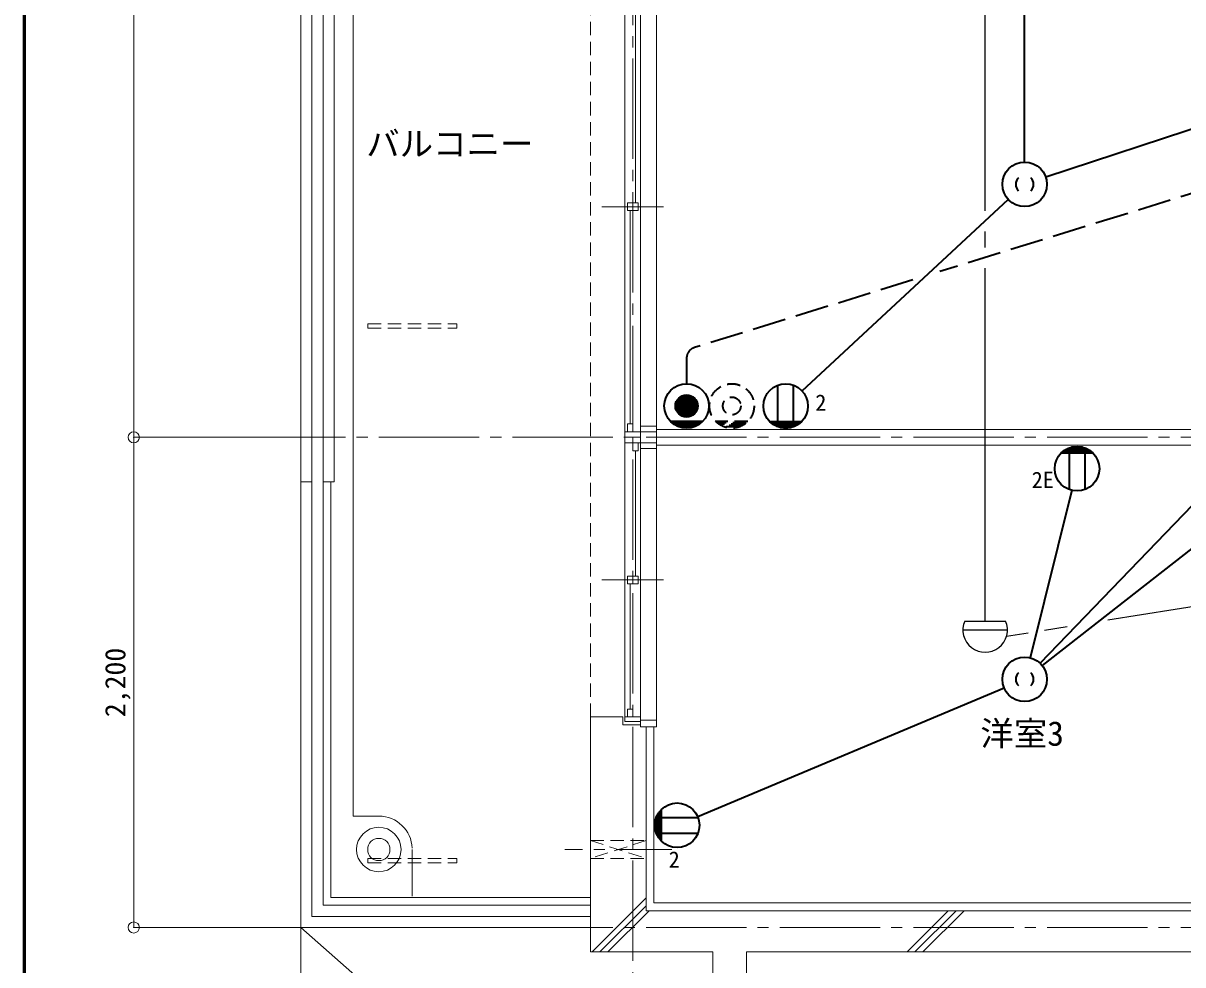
# Model space of a CAD drawing. Units: millimetres at full size, sheet at 1:50; details may follow other scales. Extents: x -9674 to 9699, y -6794 to 6791.
# Drawn here: x -9674 to -4468, y -2814 to 1413 of the extents above; entities that cross this region are included whole.
import ezdxf
from ezdxf.enums import TextEntityAlignment as Align

# ---------------------------------------------------------------- set-up
doc = ezdxf.new("R2010")
doc.units = ezdxf.units.MM
doc.header["$LTSCALE"] = 50
doc.header["$PDMODE"] = 32
doc.header["$PDSIZE"] = 50
for name, pattern in [('CHAIN1', [8, 5, -1, 1, -1]), ('CHAIN2', [12, 9, -1, 1, -1]), ('DASHED1', [1.8, 1.2, -0.6]), ('DASHED3', [4, 3, -1])]:
    doc.linetypes.add(name, pattern=pattern)
for name, color, linetype, lineweight in [('0-0_図面枠', 7, 'Continuous', 9), ('1-0_芯', 134, 'CHAIN2', 9), ('1-1_躯体', 134, 'Continuous', 9), ('1-2_間仕切', 134, 'Continuous', 9), ('1-3_建具', 134, 'Continuous', 9), ('1-6_ﾊﾞﾙｺﾆｰ・階段', 134, 'Continuous', 9), ('1-7_その他', 134, 'DASHED1', 9), ('1-8_ハッチ', 134, 'Continuous', 9), ('1-B_寸法', 134, 'Continuous', 9), ('1-C_梁', 134, 'DASHED1', 9), ('2-0_芯', 2, 'Continuous', 35), ('3-2', 3, 'DASHED1', 35), ('3-3', 1, 'Continuous', 25), ('3-E', 3, 'Continuous', 35)]:
    doc.layers.add(name, color=color, linetype=linetype, lineweight=lineweight)
doc.layers.add('1-A_文字', color=134, linetype='Continuous')
doc.styles.add('ＭＳ ゴシック', font='')
doc.styles.get('ＭＳ ゴシック').set_extended_font_data('MS Gothic')

msp = doc.modelspace()

# ---------------------------------------------------------------- linework, layer by layer
at = {"layer": '0-0_図面枠'}
for p, q in [((-9673.92, 6791.43), (-9673.92, -6793.93)), ((-9672.16, 6789.66), (-9672.16, -6792.16)), ((-9670.4, 6787.9), (-9670.4, -6790.4)), ((-9668.64, -6788.64), (-9668.64, 6786.14)), ((-9666.87, 6784.38), (-9666.87, -6786.88)), ((-9665.11, 6782.61), (-9665.11, -6785.11)), ((-9663.35, 6780.85), (-9663.35, -6783.35))]:
    msp.add_line(p, q, dxfattribs=at)
at = {"layer": '1-0_芯'}
for p, q in [((-6937.48, -3396.08), (-6937.48, 5323.92)), ((-8677.48, -446.08), (-3217.48, -446.08)), ((-8677.48, -2646.08), (8332.52, -2646.08))]:
    msp.add_line(p, q, dxfattribs=at)
at = {"layer": '1-1_躯体'}
for p, q in [((-6982.48, -1701.08), (-7127.48, -1701.08)), ((-7127.48, -1701.08), (-7127.48, -2756.08)), ((-6982.48, -1736.08), (-6982.48, -1701.08)), ((-6902.48, -1736.08), (-6982.48, -1736.08)), ((-6877.48, -1746.08), (-6877.48, -2571.08)), ((-3277.48, -2571.08), (-6877.48, -2571.08)), ((-7127.48, -2756.08), (-6577.48, -2756.08)), ((-6577.48, -2871.08), (-6577.48, -2756.08)), ((-6427.48, -2871.08), (-6427.48, -2756.08)), ((-6427.48, -2756.08), (-1892.48, -2756.08))]:
    msp.add_line(p, q, dxfattribs=at)
at = {"layer": '1-2_間仕切'}
for p, q in [((-6830.48, -411.08), (-4117.48, -411.08)), ((-6830.48, -481.08), (-4117.48, -481.08))]:
    msp.add_line(p, q, dxfattribs=at)
at = {"layer": '1-3_建具'}
for p, q in [((-6830.48, 3393.92), (-6830.48, -1716.08)), ((-6972.48, -406.08), (-6972.48, 1583.92)), ((-6925.48, 606.42), (-6925.48, 1563.92)), ((-6902.48, -406.08), (-6902.48, 1583.92)), ((-7075.96, 588.92), (-6799, 588.92)), ((-6913.48, 606.42), (-6961.48, 606.42)), ((-6961.48, 606.42), (-6961.48, 571.42)), ((-6937.48, 606.42), (-6937.48, 571.42)), ((-6949.48, -386.08), (-6949.48, 571.42)), ((-6972.48, -486.08), (-6972.48, -406.08)), ((-6961.48, -386.08), (-6961.48, -421.08)), ((-6902.48, -396.08), (-6830.48, -396.08)), ((-6902.48, -406.08), (-6902.48, -486.08)), ((-6902.48, -421.08), (-6972.48, -421.08)), ((-6972.48, -446.08), (-6902.48, -446.08)), ((-6902.48, -421.08), (-6830.48, -421.08)), ((-6902.48, -471.08), (-6972.48, -471.08)), ((-6972.48, -1686.08), (-6972.48, -486.08)), ((-6937.48, -506.08), (-6937.48, -471.08)), ((-6937.48, -506.08), (-6913.48, -506.08)), ((-6925.48, -1068.58), (-6925.48, -506.08)), ((-6913.48, -506.08), (-6913.48, -471.08)), ((-6902.48, -471.08), (-6830.48, -471.08)), ((-6902.48, -1686.08), (-6902.48, -486.08)), ((-6902.48, -496.08), (-6830.48, -496.08)), ((-7075.96, -1086.08), (-6799, -1086.08)), ((-6913.48, -1068.58), (-6961.48, -1068.58)), ((-6961.48, -1068.58), (-6961.48, -1103.58)), ((-6937.48, -1068.58), (-6937.48, -1103.58)), ((-6949.48, -1666.08), (-6949.48, -1103.58)), ((-6972.48, -1721.08), (-6972.48, -1686.08)), ((-6902.48, -1701.08), (-6972.48, -1701.08)), ((-6961.48, -1666.08), (-6961.48, -1701.08)), ((-6961.48, -1666.08), (-6937.48, -1666.08)), ((-6937.48, -1666.08), (-6937.48, -1701.08)), ((-6902.48, -1686.08), (-6902.48, -1721.08)), ((-6972.48, -1721.08), (-6902.48, -1721.08))]:
    msp.add_line(p, q, dxfattribs=at)
for points in [[(-6913.48, 606.42), (-6913.48, 571.42), (-6961.48, 571.42)], [(-6961.48, -386.08), (-6937.48, -386.08), (-6937.48, -421.08)], [(-6913.48, -1068.58), (-6913.48, -1103.58), (-6961.48, -1103.58)], [(-6830.48, -1746.08), (-6830.48, -1716.08), (-6902.48, -1716.08)], [(-6830.48, -1746.08), (-6902.48, -1746.08), (-6902.48, -1716.08)]]:
    msp.add_lwpolyline(points, dxfattribs=at)
at = {"layer": '1-6_ﾊﾞﾙｺﾆｰ・階段'}
for p, q in [((-8427.48, 3497.92), (-8427.48, -2646.08)), ((-8377.48, 3482.56), (-8377.48, -2596.08)), ((-8327.48, 3467.21), (-8327.48, -2546.08)), ((-8192.48, -2146.08), (-8192.48, 3425.75)), ((-8277.48, 3273.92), (-8277.48, -646.08)), ((-8377.48, -646.08), (-8427.48, -646.08)), ((-8277.48, -646.08), (-8327.48, -646.08)), ((-8292.48, -646.08), (-8292.48, -2511.08)), ((-8077.48, -2146.08), (-8192.48, -2146.08)), ((-7927.48, -2296.08), (-7927.48, -2506.08)), ((-8327.48, -2546.08), (-7127.48, -2546.08)), ((-8292.48, -2511.08), (-7127.48, -2511.08)), ((-8377.48, -2596.08), (-7127.48, -2596.08)), ((-8427.48, -2646.08), (-7127.48, -2646.08)), ((-8427.48, -2646.08), (-8172.48, -2871.08)), ((-8427.48, -2646.08), (-8427.48, -3180.11))]:
    msp.add_line(p, q, dxfattribs=at)
for radius in [100, 50]:
    msp.add_circle((-8077.48, -2296.08), radius, dxfattribs=at)
msp.add_arc((-8077.48, -2296.08), 150, 2.22671, 90, dxfattribs=at)
at = {"layer": '1-7_その他'}
for p, q in [((-8127.48, 63.92), (-8127.48, 43.92)), ((-8127.48, 43.92), (-7727.48, 43.92)), ((-7127.48, -2256.08), (-6877.48, -2256.08)), ((-7127.48, -2256.08), (-6877.48, -2336.08)), ((-6877.48, -2256.08), (-7127.48, -2336.08)), ((-8127.48, -2336.08), (-8127.48, -2356.08)), ((-7127.48, -2336.08), (-6877.48, -2336.08)), ((-8127.48, -2356.08), (-7727.48, -2356.08))]:
    msp.add_line(p, q, dxfattribs=at)
at = {"layer": '1-7_その他', "linetype": 'CHAIN1'}
msp.add_line((-6762.48, -2296.08), (-7242.48, -2296.08), dxfattribs=at)
at = {"layer": '1-7_その他'}
for points in [[(-8127.48, 63.92), (-7727.48, 63.92), (-7727.48, 43.92)], [(-8127.48, -2336.08), (-7727.48, -2336.08), (-7727.48, -2356.08)]]:
    msp.add_lwpolyline(points, dxfattribs=at)
at = {"layer": '1-8_ハッチ'}
for p, q in [((-6842.48, -1746.08), (-6842.48, -2536.08)), ((-7120.27, -2756.08), (-6877.48, -2513.29)), ((-7084.92, -2756.08), (-6877.48, -2548.64)), ((-3312.48, -2536.08), (-6842.48, -2536.08)), ((-7049.56, -2756.08), (-6864.56, -2571.08)), ((-5706.06, -2756.08), (-5521.06, -2571.08)), ((-5670.71, -2756.08), (-5485.71, -2571.08)), ((-5635.35, -2756.08), (-5450.35, -2571.08))]:
    msp.add_line(p, q, dxfattribs=at)
at = {"layer": '1-B_寸法'}
for p, q in [((-9177.48, -446.08), (-9177.48, 4323.92)), ((-9177.48, -2646.08), (-9177.48, -446.08)), ((-9177.48, -446.08), (-8677.48, -446.08)), ((-9177.48, -2646.08), (-8677.48, -2646.08))]:
    msp.add_line(p, q, dxfattribs=at)
for p in [(-9177.48, -446.08), (-9177.48, -2646.08)]:
    msp.add_point(p, dxfattribs=at)
at = {"layer": '1-C_梁'}
msp.add_line((-7127.48, -1701.08), (-7127.48, 3378.92), dxfattribs=at)
at = {"layer": '2-0_芯'}
for p, q in [((-5178.25, 789.39), (-5178.25, 2780.64)), ((-3211.48, 1339.83), (-5083.32, 720.79)), ((-2069.42, 901.11), (-5099.51, -1470.58)), ((-6177.71, -237.96), (-5251.56, 621.38)), ((-6286.03, -399.68), (-6286.03, -212.29)), ((-6216.03, -399.68), (-6216.03, -212.29)), ((-6179.61, -376), (-6322.44, -376)), ((-6182.68, -379), (-6319.37, -379)), ((-6189.72, -385), (-6312.34, -385)), ((-6198.35, -391.01), (-6303.71, -391.01)), ((-6209.56, -397), (-6292.49, -397)), ((-6226.71, -403), (-6275.35, -403)), ((-4871.58, -516.96), (-5014.41, -516.96)), ((-4874.66, -513.96), (-5011.34, -513.96)), ((-4881.69, -507.96), (-5004.31, -507.96)), ((-4890.32, -501.96), (-4995.68, -501.96)), ((-4901.53, -495.96), (-4984.46, -495.96)), ((-4978, -493.28), (-4978, -680.67)), ((-4918.68, -489.96), (-4967.32, -489.96)), ((-4908, -493.28), (-4908, -680.67)), ((-4227.53, -544.75), (-5108.9, -1460.18)), ((-4967.15, -684.03), (-5154.1, -1435.17)), ((-6645.99, -2148.66), (-5270.45, -1570.93)), ((-6817.23, -2248.7), (-6817.23, -2126.08)), ((-6811.23, -2255.73), (-6811.23, -2119.04)), ((-6808.22, -2258.8), (-6808.22, -2115.97)), ((-6835.23, -2211.71), (-6835.23, -2163.07)), ((-6831.91, -2152.39), (-6644.51, -2152.39)), ((-6829.23, -2228.85), (-6829.23, -2145.92)), ((-6823.23, -2240.07), (-6823.23, -2134.71)), ((-6831.91, -2222.39), (-6644.51, -2222.39))]:
    msp.add_line(p, q, dxfattribs=at)
for centre, radius in [((-5178.25, 689.39), 100), ((-6251.03, -305.99), 100.02), ((-4943, -586.97), 100.02), ((-5178.25, -1532.21), 100), ((-6738.21, -2187.39), 100.02)]:
    msp.add_circle(centre, radius, dxfattribs=at)
for centre, start, end in [((-5178.18, 689.39), 134.60825, 225.39172), ((-5178.33, 689.39), 314.60825, 45.39172), ((-5178.18, -1532.21), 134.60825, 225.39172), ((-5178.33, -1532.21), 314.60825, 45.39172)]:
    msp.add_arc(centre, 40.08, start, end, dxfattribs=at)
at = {"layer": '3-2'}
for p, q in [((-6421.42, -375.34), (-6564.24, -375.34)), ((-6427.84, -381.34), (-6557.82, -381.34)), ((-6435.59, -387.34), (-6550.07, -387.34)), ((-6445.33, -393.34), (-6540.33, -393.34)), ((-6458.71, -399.34), (-6526.95, -399.34))]:
    msp.add_line(p, q, dxfattribs=at)
for radius in [100, 40]:
    msp.add_circle((-6492.83, -305.34), radius, dxfattribs=at)
at = {"layer": '3-3'}
for p, q in [((-5355.55, 570.93), (-5355.55, 1665.01)), ((-5355.55, 405.9), (-5355.55, 477.52)), ((-5355.55, -1270.76), (-5355.55, 312.48)), ((-1143.33, -678), (-4805.05, -1267.51)), ((-5447.24, -1270.76), (-5263.87, -1270.76)), ((-4987.25, -1296.84), (-5089.9, -1313.37)), ((-5455.57, -1310.77), (-5255.53, -1310.77)), ((-5162.48, -1325.05), (-5260.13, -1340.78))]:
    msp.add_line(p, q, dxfattribs=at)
msp.add_arc((-5355.55, -1310.76), 100.03, 156.4305, 23.56947, dxfattribs=at)
at = {"layer": '3-E', "linetype": 'DASHED3'}
for p, q in [((-2422.91, 1269.33), (-5559.58, 297.61)), ((-5680.13, 260.26), (-6660.74, -43.53)), ((-6695.94, -91.29), (-6695.94, -205.34))]:
    msp.add_line(p, q, dxfattribs=at)
at = {"layer": '3-E'}
for p, q in [((-6715.94, -259.51), (-6715.94, -351.16)), ((-6710.94, -257.64), (-6710.94, -353.03)), ((-6705.94, -256.35), (-6705.94, -354.33)), ((-6700.94, -255.59), (-6700.94, -355.09)), ((-6695.94, -255.34), (-6695.94, -355.34)), ((-6690.94, -255.59), (-6690.94, -355.09)), ((-6685.94, -256.35), (-6685.94, -354.33)), ((-6680.94, -257.64), (-6680.94, -353.03)), ((-6675.94, -259.51), (-6675.94, -351.16)), ((-6740.94, -283.54), (-6740.94, -327.13)), ((-6735.94, -275.34), (-6735.94, -335.34)), ((-6730.94, -269.63), (-6730.94, -341.04)), ((-6725.94, -265.34), (-6725.94, -345.34)), ((-6720.94, -262.03), (-6720.94, -348.64)), ((-6670.94, -262.03), (-6670.94, -348.64)), ((-6665.94, -265.34), (-6665.94, -345.34)), ((-6660.94, -269.63), (-6660.94, -341.04)), ((-6655.94, -275.34), (-6655.94, -335.34)), ((-6650.94, -283.54), (-6650.94, -327.13)), ((-6624.53, -375.34), (-6767.36, -375.34)), ((-6630.95, -381.34), (-6760.93, -381.34)), ((-6638.71, -387.34), (-6753.18, -387.34)), ((-6648.44, -393.34), (-6743.44, -393.34)), ((-6661.82, -399.34), (-6730.06, -399.34))]:
    msp.add_line(p, q, dxfattribs=at)
for radius in [100, 50]:
    msp.add_circle((-6695.94, -305.34), radius, dxfattribs=at)
at = {"layer": '3-E', "linetype": 'DASHED3'}
msp.add_arc((-6645.94, -91.29), 50, 107.21273, 180, dxfattribs=at)

# ---------------------------------------------------------------- texts
at = {"layer": '1-A_文字', "style": 'ＭＳ ゴシック'}
for s, p in [('バルコニー', (-8133.87, 783.52)), ('洋室3', (-5376.88, -1863.38))]:
    msp.add_text(s, height=110, dxfattribs=at).set_placement(p, align=Align.BOTTOM_LEFT)
at = {"layer": '1-B_寸法', "style": 'ＭＳ ゴシック'}
msp.add_text('2,200', height=91.64, rotation=90, dxfattribs=at).set_placement((-9187.48, -1702.33), align=Align.BOTTOM_LEFT)
at = {"layer": '2-0_芯', "color": 7, "style": 'ＭＳ ゴシック'}
for s, p in [('2', (-6118.21, -349.16)), ('2E', (-5146.77, -695.76)), ('2', (-6776.51, -2399.88))]:
    msp.add_text(s, height=73.31, dxfattribs=at).set_placement(p, align=Align.BOTTOM_LEFT)

doc.saveas('drawing.dxf')
